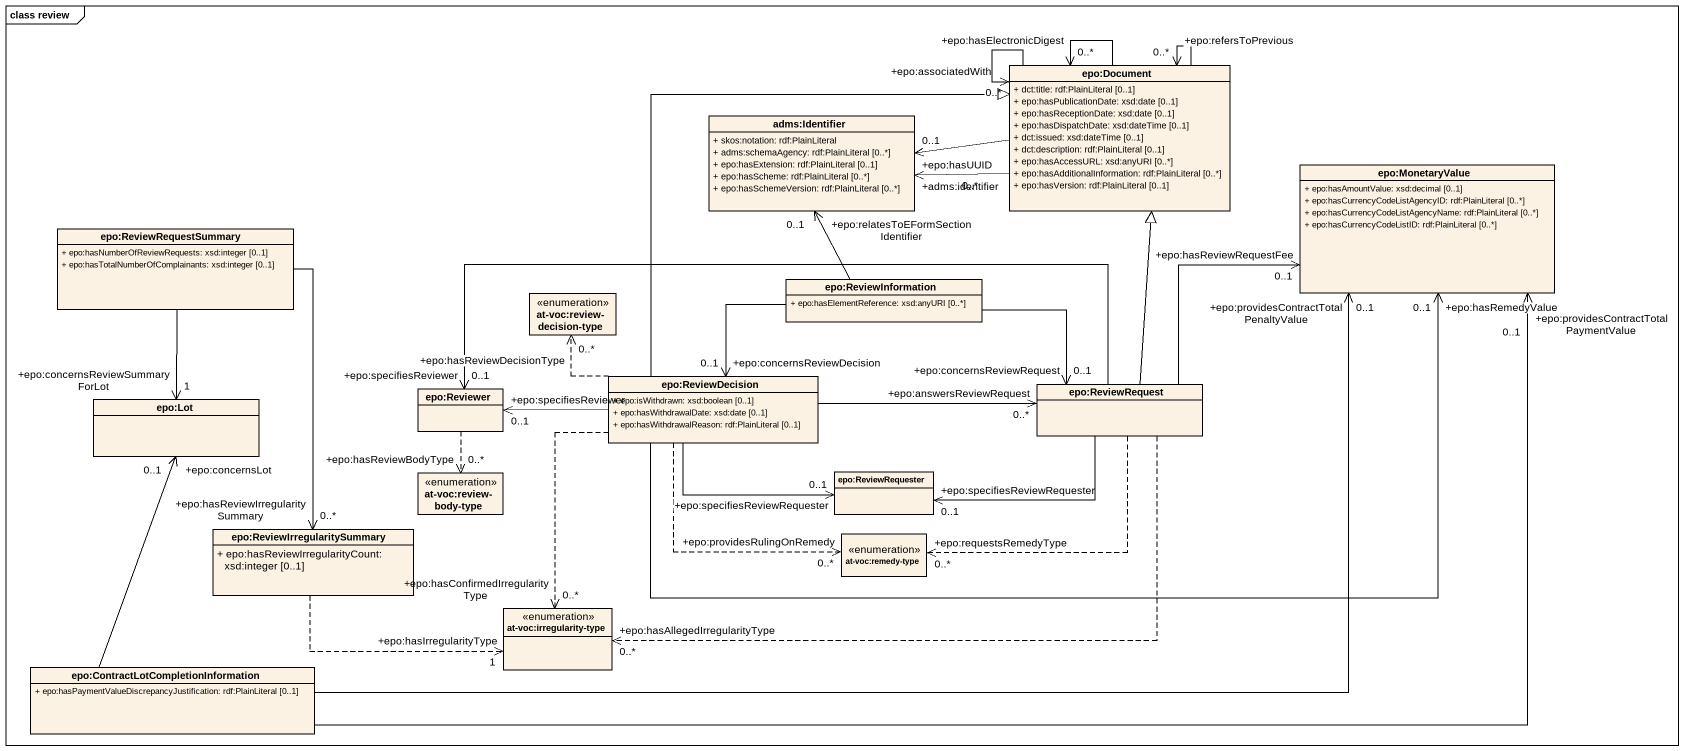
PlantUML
@startuml
mainframe class review
hide circle
hide empty members
skinparam classAttributeIconSize 0
class "epo:Document" as epo_Document {
  + dct:title: rdf:PlainLiteral [0..1]
  + epo:hasPublicationDate: xsd:date [0..1]
  + epo:hasReceptionDate: xsd:date [0..1]
  + epo:hasDispatchDate: xsd:dateTime [0..1]
  + dct:issued: xsd:dateTime [0..1]
  + dct:description: rdf:PlainLiteral [0..1]
  + epo:hasAccessURL: xsd:anyURI [0..*]
  + epo:hasAdditionalInformation: rdf:PlainLiteral [0..*]
  + epo:hasVersion: rdf:PlainLiteral [0..1]
}
class "adms:Identifier" as adms_Identifier {
  + skos:notation: rdf:PlainLiteral
  + adms:schemaAgency: rdf:PlainLiteral [0..*]
  + epo:hasExtension: rdf:PlainLiteral [0..1]
  + epo:hasScheme: rdf:PlainLiteral [0..*]
  + epo:hasSchemeVersion: rdf:PlainLiteral [0..*]
}
class "epo:MonetaryValue" as epo_MonetaryValue {
  + epo:hasAmountValue: xsd:decimal [0..1]
  + epo:hasCurrencyCodeListAgencyID: rdf:PlainLiteral [0..*]
  + epo:hasCurrencyCodeListAgencyName: rdf:PlainLiteral [0..*]
  + epo:hasCurrencyCodeListID: rdf:PlainLiteral [0..*]
}
class "epo:ReviewRequestSummary" as epo_ReviewRequestSummary {
  + epo:hasNumberOfReviewRequests: xsd:integer [0..1]
  + epo:hasTotalNumberOfComplainants: xsd:integer [0..1]
}
class "epo:ReviewInformation" as epo_ReviewInformation {
  + epo:hasElementReference: xsd:anyURI [0..*]
}
enum "at-voc:review-decision-type" as at_voc_review_decision_type
class "epo:Lot" as epo_Lot
class "epo:Reviewer" as epo_Reviewer
class "epo:ReviewDecision" as epo_ReviewDecision {
  + epo:isWithdrawn: xsd:boolean [0..1]
  + epo:hasWithdrawalDate: xsd:date [0..1]
  + epo:hasWithdrawalReason: rdf:PlainLiteral [0..1]
}
class "epo:ReviewRequest" as epo_ReviewRequest
enum "at-voc:review-body-type" as at_voc_review_body_type
class "epo:ReviewRequester" as epo_ReviewRequester
class "epo:ReviewIrregularitySummary" as epo_ReviewIrregularitySummar {
  + epo:hasReviewIrregularityCount: xsd:integer [0..1]
}
enum "at-voc:remedy-type" as at_voc_remedy_type
enum "at-voc:irregularity-type" as at_voc_irregularity_type
class "epo:ContractLotCompletionInformation" as epo_ContractLotCompletionInf {
  + epo:hasPaymentValueDiscrepancyJustification: rdf:PlainLiteral [0..1]
}
epo_Document --> "+epo:associatedWith\n0..*" epo_Document
epo_Document --> "+epo:hasElectronicDigest\n0..*" epo_Document
epo_Document --> "+epo:refersToPrevious\n0..*" epo_Document
epo_Document -left-> "+epo:hasUUID\n0..1" adms_Identifier
epo_Document -left-> "+adms:identifier\n0..*" adms_Identifier
epo_ReviewRequestSummary --> "+epo:concernsReviewSummaryForLot\n1" epo_Lot
epo_ReviewRequestSummary --> "+epo:hasReviewIrregularitySummary\n0..*" epo_ReviewIrregularitySummar
epo_ReviewInformation -up-> "+epo:relatesToEFormSectionIdentifier\n0..1" adms_Identifier
epo_ReviewInformation --> "+epo:concernsReviewDecision\n0..1" epo_ReviewDecision
epo_ReviewInformation -right-> "+epo:concernsReviewRequest\n0..1" epo_ReviewRequest
epo_Reviewer ..> "+epo:hasReviewBodyType\n0..*" at_voc_review_body_type
epo_ReviewDecision -up-|> epo_Document
epo_ReviewDecision -right-> "+epo:hasRemedyValue\n0..1" epo_MonetaryValue
epo_ReviewDecision .up.> "+epo:hasReviewDecisionType\n0..*" at_voc_review_decision_type
epo_ReviewDecision -left-> "+epo:specifiesReviewer\n0..1" epo_Reviewer
epo_ReviewDecision -right-> "+epo:answersReviewRequest\n0..*" epo_ReviewRequest
epo_ReviewDecision -right-> "+epo:specifiesReviewRequester\n0..1" epo_ReviewRequester
epo_ReviewDecision ..> "+epo:providesRulingOnRemedy\n0..*" at_voc_remedy_type
epo_ReviewDecision ..> "+epo:hasConfirmedIrregularityType\n0..*" at_voc_irregularity_type
epo_ReviewRequest -up-|> epo_Document
epo_ReviewRequest -right-> "+epo:hasReviewRequestFee\n0..1" epo_MonetaryValue
epo_ReviewRequest -left-> "+epo:specifiesReviewer\n0..1" epo_Reviewer
epo_ReviewRequest -left-> "+epo:specifiesReviewRequester\n0..1" epo_ReviewRequester
epo_ReviewRequest ..> "+epo:requestsRemedyType\n0..*" at_voc_remedy_type
epo_ReviewRequest .left.> "+epo:hasAllegedIrregularityType\n0..*" at_voc_irregularity_type
epo_ReviewIrregularitySummar .right.> "+epo:hasIrregularityType\n1" at_voc_irregularity_type
epo_ContractLotCompletionInf -right-> "+epo:providesContractTotalPenaltyValue\n0..1" epo_MonetaryValue
epo_ContractLotCompletionInf -right-> "+epo:providesContractTotalPaymentValue\n0..1" epo_MonetaryValue
epo_ContractLotCompletionInf -up-> "+epo:concernsLot\n0..1" epo_Lot
@enduml
